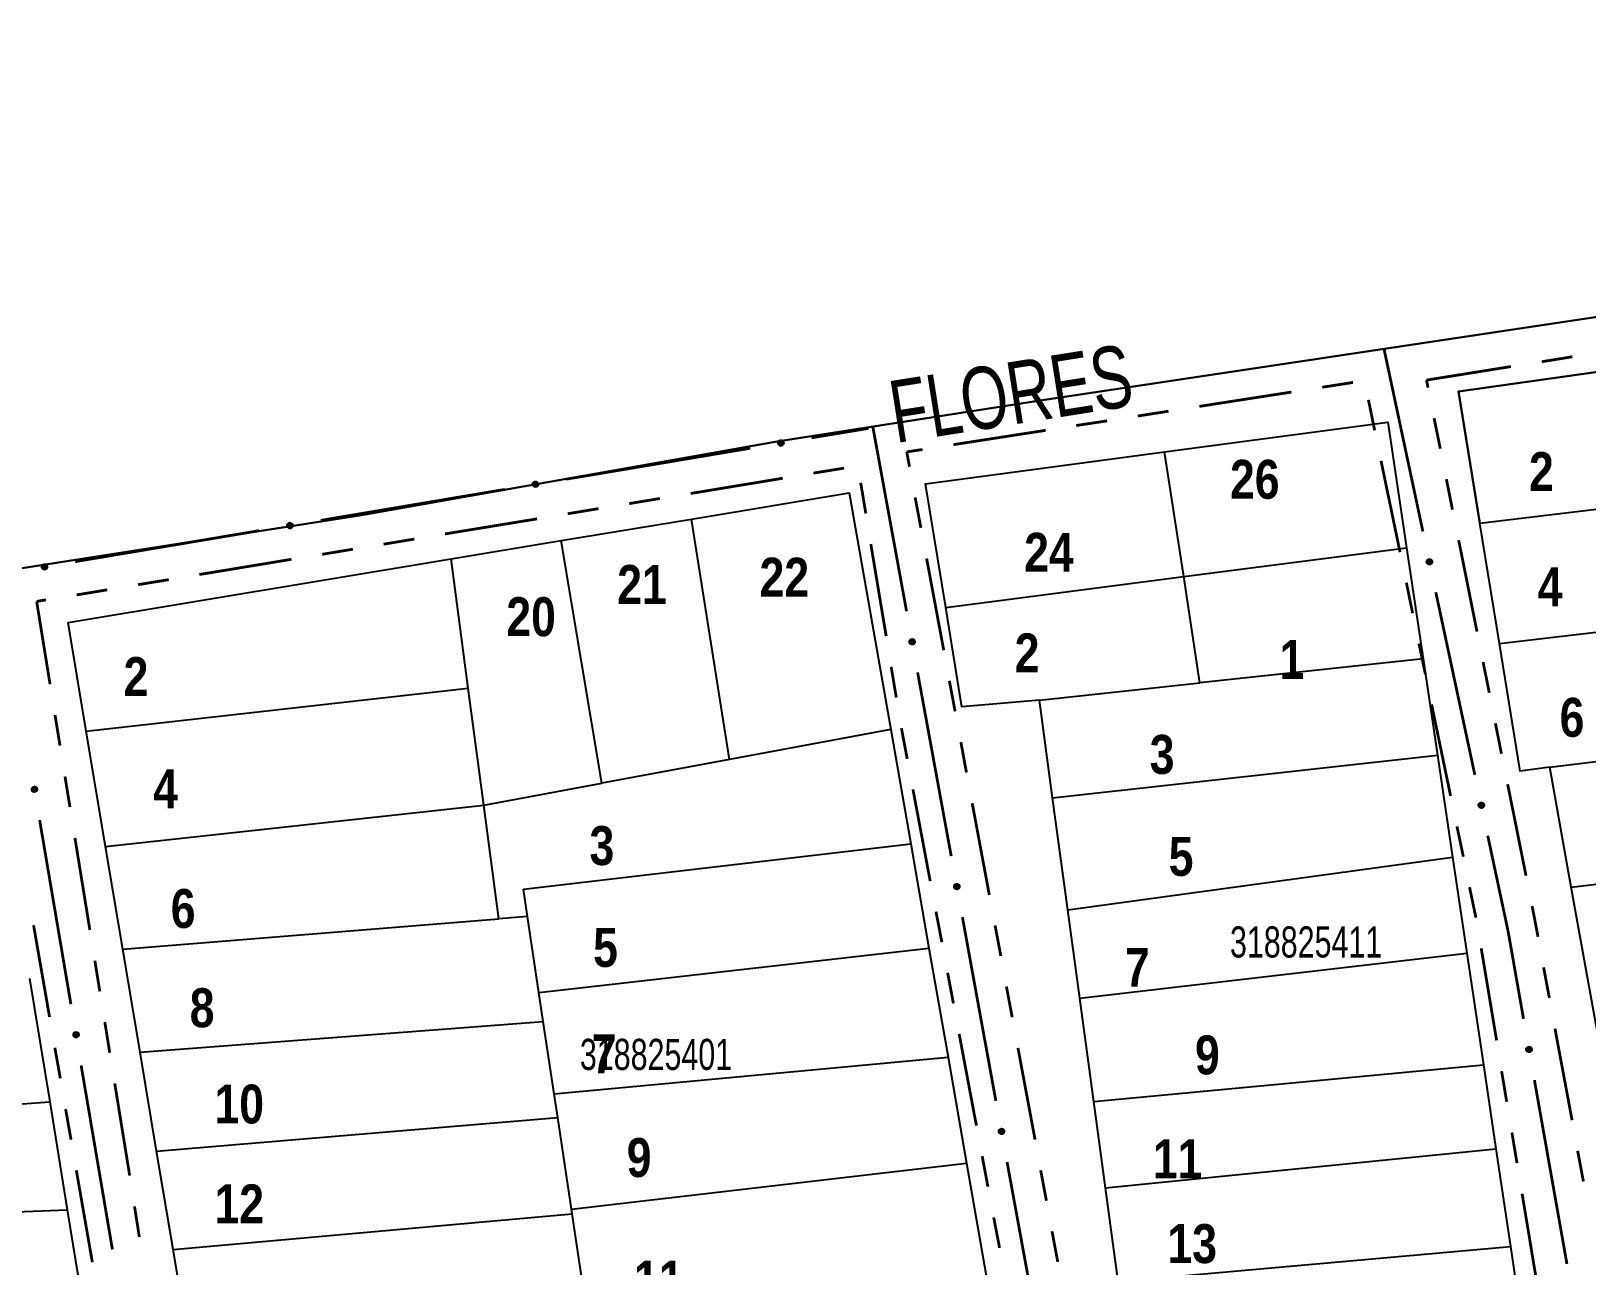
# Model space of a CAD drawing. Extents: x 204834 to 208707, y 4853033 to 4855981.
# Drawn here: x 205224.7 to 205324.8, y 4854972.9 to 4855052.2 of the extents above; entities that cross this region are included whole.
import ezdxf
from ezdxf.enums import TextEntityAlignment as Align

# ---------------------------------------------------------------- set-up
doc = ezdxf.new("R2010")
doc.units = 0
doc.header["$LTSCALE"] = 1.5
doc.header["$MEASUREMENT"] = 0
doc.linetypes.add('PHANTOMX2', pattern=[5, 2.5, -0.5, 0.5, -0.5, 0.5, -0.5])
for name, color, linetype in [('CD-MALHA-LOTES', 40, 'CONTINUOUS'), ('CD_TXT_QUADRA', 7, 'CONTINUOUS'), ('LM-LIM-SETOR-FISCAL', 7, 'CONTINUOUS'), ('RU-QUADRAS', 6, 'CONTINUOUS'), ('SV-EIXO-RUA-N-PAV', 6, 'CONTINUOUS'), ('SV-RUA-NAO-PAV-S-GUIA-C-GUIA', 7, 'PHANTOMX2'), ('SV-TXT-RUA-N-PAV-S-GUIA-C-GUIA', 7, 'CONTINUOUS'), ('Th_NmrPort', 7, 'CONTINUOUS')]:
    doc.layers.add(name, color=color, linetype=linetype)
doc.styles.add('ARIAL', font='ARIAL.TTF')
doc.styles.get("Standard").update_dxf_attribs({"font": 'swisscbo.ttf'})
doc.linetypes.add('Limite', pattern='A,20,-3,[130,ltypeshp.shx,S=6.35,R=0,X=0,Y=0],-3,20', length=46)

msp = doc.modelspace()

# ---------------------------------------------------------------- linework, layer by layer
at = {"layer": 'CD-MALHA-LOTES', "linetype": 'Continuous', "flags": 128}
for points in [[(205340.8, 4855032.49), (205316.5, 4855029.07)], [(205316.5, 4855029.07), (205317.88, 4855020.61)], [(205297.61, 4855025.19), (205311.96, 4855027.09)], [(205311.96, 4855027.09), (205313.16, 4855019.02)], [(205282.24, 4855023.14), (205297.61, 4855025.19)], [(205298.84, 4855017.17), (205297.61, 4855025.19)], [(205283.54, 4855015.18), (205282.24, 4855023.14)], [(205317.88, 4855020.61), (205341.91, 4855023.5)], [(205267.19, 4855020.87), (205277.34, 4855022.56)], [(205277.34, 4855022.56), (205280, 4855007.33)], [(205258.81, 4855019.48), (205267.19, 4855020.87)], [(205269.64, 4855005.41), (205267.19, 4855020.87)], [(205319.14, 4855012.87), (205317.88, 4855020.61)], [(205251.74, 4855018.3), (205258.81, 4855019.48)], [(205261.42, 4855003.88), (205258.81, 4855019.48)], [(205298.84, 4855017.17), (205313.16, 4855019.02)], [(205313.16, 4855019.02), (205314.22, 4855011.88)], [(205227.12, 4855014.21), (205251.74, 4855018.3)], [(205252.84, 4855009.99), (205251.74, 4855018.3)], [(205283.54, 4855015.18), (205298.84, 4855017.17)], [(205299.88, 4855010.34), (205298.84, 4855017.17)], [(205284.58, 4855008.79), (205283.54, 4855015.18)], [(205319.14, 4855012.87), (205342.88, 4855015.66)], [(205228.29, 4855007.22), (205227.12, 4855014.21)], [(205320.46, 4855004.65), (205319.14, 4855012.87)], [(205314.22, 4855011.88), (205299.88, 4855010.34)], [(205314.22, 4855011.88), (205315.14, 4855005.69)], [(205228.29, 4855007.22), (205252.84, 4855009.99)], [(205253.84, 4855002.47), (205252.84, 4855009.99)], [(205289.56, 4855009.23), (205299.88, 4855010.34)], [(205289.56, 4855009.23), (205284.58, 4855008.79)], [(205290.41, 4855002.95), (205289.56, 4855009.23)], [(205229.53, 4854999.82), (205228.29, 4855007.22)], [(205280, 4855007.33), (205269.64, 4855005.41)], [(205280, 4855007.33), (205281.29, 4854999.98)], [(205322.36, 4855004.91), (205343.88, 4855007.55)], [(205269.64, 4855005.41), (205261.42, 4855003.88)], [(205290.41, 4855002.95), (205315.14, 4855005.69)], [(205315.14, 4855005.69), (205316.12, 4854999.12)], [(205322.36, 4855004.91), (205320.46, 4855004.65)], [(205323.75, 4854997.21), (205322.36, 4855004.91)], [(205253.84, 4855002.47), (205261.42, 4855003.88)], [(205291.39, 4854995.75), (205290.41, 4855002.95)], [(205229.53, 4854999.82), (205253.84, 4855002.47)], [(205254.81, 4854995.17), (205253.84, 4855002.47)], [(205256.4, 4854997.08), (205281.29, 4854999.98)], [(205281.29, 4854999.98), (205282.46, 4854993.27)], [(205323.75, 4854997.21), (205349.68, 4855000.29)], [(205230.64, 4854993.22), (205229.53, 4854999.82)], [(205291.39, 4854995.75), (205316.12, 4854999.12)], [(205316.12, 4854999.12), (205317.04, 4854992.95)], [(205256.66, 4854995.32), (205256.4, 4854997.08)], [(205325.93, 4854985.13), (205323.75, 4854997.21)], [(205230.64, 4854993.22), (205254.81, 4854995.17)], [(205256.66, 4854995.32), (205254.81, 4854995.17)], [(205257.39, 4854990.44), (205256.66, 4854995.32)], [(205292.16, 4854990.07), (205291.39, 4854995.75)], [(205231.75, 4854986.6), (205230.64, 4854993.22)], [(205257.39, 4854990.44), (205282.46, 4854993.27)], [(205282.46, 4854993.27), (205283.69, 4854986.28)], [(205292.16, 4854990.07), (205317.04, 4854992.95)], [(205317.04, 4854992.95), (205318.1, 4854985.78)], [(205224.65, 4854991.34), (205225.94, 4854983.41)], [(205257.67, 4854988.56), (205257.39, 4854990.44)], [(205293.06, 4854983.42), (205292.16, 4854990.07)], [(205231.75, 4854986.6), (205257.67, 4854988.56)], [(205258.37, 4854983.91), (205257.67, 4854988.56)], [(205232.81, 4854980.24), (205231.75, 4854986.6)], [(205258.37, 4854983.91), (205283.69, 4854986.28)], [(205283.69, 4854986.28), (205284.88, 4854979.45)], [(205293.06, 4854983.42), (205318.1, 4854985.78)], [(205318.1, 4854985.78), (205318.9, 4854980.38)], [(205258.6, 4854982.39), (205258.37, 4854983.91)], [(205201.89, 4854981.66), (205225.94, 4854983.41)], [(205225.94, 4854983.41), (205227.07, 4854976.46)], [(205293.81, 4854977.88), (205293.06, 4854983.42)], [(205232.81, 4854980.24), (205258.6, 4854982.39)], [(205259.48, 4854976.51), (205258.6, 4854982.39)], [(205233.88, 4854973.9), (205232.81, 4854980.24)], [(205293.81, 4854977.88), (205318.9, 4854980.38)], [(205318.9, 4854980.38), (205319.84, 4854974.11)], [(205259.48, 4854976.51), (205284.88, 4854979.45)], [(205284.88, 4854979.45), (205286.19, 4854971.98)], [(205294.63, 4854971.85), (205293.81, 4854977.88)], [(205202.84, 4854975.52), (205227.07, 4854976.46)], [(205227.07, 4854976.46), (205228.32, 4854968.72)], [(205233.88, 4854973.9), (205259.52, 4854976.2)], [(205259.52, 4854976.2), (205259.48, 4854976.51)], [(205260.59, 4854969.06), (205259.52, 4854976.2)], [(205235.18, 4854966.09), (205233.88, 4854973.9)], [(205294.63, 4854971.85), (205319.84, 4854974.11)], [(205319.84, 4854974.11), (205320.76, 4854967.86)]]:
    msp.add_lwpolyline(points, dxfattribs=at)
at = {"layer": 'LM-LIM-SETOR-FISCAL', "linetype": 'Limite', "ltscale": 0.1, "const_width": 0.13, "flags": 128}
msp.add_lwpolyline([(208132.13, 4853213.19), (208114.89, 4853209.76), (208079.6, 4853197.34), (208051.55, 4853180.72), (208025.58, 4853147.48), (208008.96, 4853121.51), (207990.27, 4853095.54), (207977.18, 4853074.27), (207977.18, 4853074.27), (207977.25, 4853074.22), (207977.18, 4853074.27), (207956.1, 4853085.93), (207945.82, 4853090.68), (207936.07, 4853099.64), (207925.79, 4853113.08), (207912.87, 4853122.04), (207901.27, 4853129.42), (207885.99, 4853134.43), (207866.22, 4853130.48), (207857.06, 4853117.3), (207855.74, 4853109.65), (207854.29, 4853104.12), (207849.81, 4853098.58), (207843.48, 4853094.63), (207832.35, 4853091.47), (207826.81, 4853088.04), (207822.46, 4853090.02), (207820.49, 4853094.5), (207817.85, 4853098.72), (207811.26, 4853102.27), (207805.07, 4853103.59), (207799.14, 4853104.38), (207790.7, 4853104.38), (207787.01, 4853100.03), (207786.62, 4853093.31), (207788.2, 4853087.12), (207790.57, 4853079.61), (207790.97, 4853071.24), (207790.84, 4853064.52), (207788.33, 4853057.66), (207782.8, 4853050.28), (207778.71, 4853047.25), (207773.44, 4853045.67), (207762.04, 4853043.3), (207754.13, 4853041.45), (207747.15, 4853035.92), (207736.87, 4853033.41), (207724.88, 4853033.81), (207719.34, 4853036.97), (207718.29, 4853046.46), (207718.15, 4853057.73), (207718.02, 4853064.06), (207716.7, 4853070.78), (207713.41, 4853075.39), (207708.27, 4853076.71), (207703.66, 4853075.26), (207699.7, 4853071.57), (207695.82, 4853066.3), (207691.07, 4853063.26), (207679.08, 4853063.26), (207668.54, 4853066.43), (207663.92, 4853071.17), (207660.23, 4853076.31), (207656.54, 4853081.71), (207653.12, 4853086.99), (207651.8, 4853094.76), (207650.35, 4853101.35), (207645.47, 4853108.07), (207638.75, 4853112.42), (207633.48, 4853114.13), (207625.51, 4853116.05), (207616.55, 4853118.55), (207607.72, 4853121.45), (207599.15, 4853123.03), (207589.26, 4853124.48), (207579.64, 4853122.9), (207567.98, 4853122.5), (207563.63, 4853123.29), (207559.41, 4853125.53), (207549.66, 4853131.07), (207540.31, 4853134.1), (207534.9, 4853135.16), (207526.34, 4853135.42), (207517.37, 4853134.63), (207509.86, 4853132.26), (207501.03, 4853132.12), (207496.16, 4853134.1), (207489.44, 4853138.19), (207485.09, 4853140.95), (207483.24, 4853145.3), (207433.38, 4853135.75), (207434.67, 4853127.72), (207426.82, 4853124.81), (207415.73, 4853122.98), (207396.77, 4853120.95), (207392.49, 4853119.11), (207387.47, 4853118.39), (207381.3, 4853117.24), (207376.56, 4853116.38), (207369.1, 4853115.23), (207357.97, 4853112.75), (207344.5, 4853111.15), (207333.42, 4853111.36), (207328.77, 4853111.37), (207320.7, 4853109.57), (207319.42, 4853105.86), (207317.92, 4853104.36), (207313.42, 4853103), (207306.84, 4853102), (207303.18, 4853099.75), (207300.74, 4853099.94), (207297.24, 4853101.27), (207294.36, 4853102.41), (207290.13, 4853102.41), (207285.91, 4853101.58), (207283.75, 4853100.66), (207281.89, 4853098.7), (207278.14, 4853097.67), (207267.11, 4853095.09), (207250.59, 4853091.4), (207242.24, 4853089.87), (207232.02, 4853089.01), (207225.74, 4853087.76), (207218.42, 4853086.81), (207208.78, 4853084.88), (207201.06, 4853083.36), (207192.55, 4853081.52), (207188.75, 4853080.47), (207183.81, 4853079.34), (207181.54, 4853078.81), (207178.97, 4853078.21), (207175.42, 4853077.24), (207161.51, 4853073.61), (207134.62, 4853067.5), (207121.18, 4853063.43), (207109.77, 4853060.98), (207083.02, 4853055.24), (207071.92, 4853053.66), (207063.04, 4853052.2), (207057.57, 4853051.22), (207048.59, 4853049.32), (207041.5, 4853047.9), (207028.02, 4853045.07), (207018.95, 4853043.22), (207009.04, 4853041.02), (207007.25, 4853052.87), (207006.42, 4853057.28), (207004.98, 4853065.92), (207003.06, 4853076.97), (207001.71, 4853082.51), (207000.15, 4853089.03), (206998.25, 4853095.75), (206995.98, 4853101.99), (206993.74, 4853107.81), (206987.39, 4853105.57), (206977.81, 4853100.47), (206967.6, 4853097.61), (206962.59, 4853093.58), (206958.92, 4853089.46), (206955.6, 4853082.5), (206950.01, 4853078.17), (206943.28, 4853074.5), (206936.66, 4853071.45), (206932.61, 4853069.6), (206929.01, 4853068.36), (206924.61, 4853067.87), (206920.58, 4853068.19), (206915.12, 4853068.72), (206902.95, 4853070.8), (206891.38, 4853067.85), (206880.4, 4853065.73), (206872.64, 4853064.04), (206858.24, 4853060.22), (206847.8, 4853057.54), (206840.17, 4853055.43), (206828.46, 4853052.32), (206822.53, 4853050.63), (206811.52, 4853047.66), (206803.01, 4853045.24), (206783.97, 4853039.27), (206779.35, 4853035.22), (206768.83, 4853039.64), (206726.11, 4853063.48), (206713.2, 4853068.45), (206676.44, 4853090.31), (206672.42, 4853095.9), (206668.43, 4853097.71), (206665.78, 4853098.35), (206614.27, 4853094.76), (206560.2, 4853092.06), (206527.07, 4853088.1), (206526.63, 4853090.28), (206436.89, 4853085.62), (206403.59, 4853083.9), (206378.69, 4853082.54), (206306.59, 4853077.18), (206281.43, 4853073.09), (206250.76, 4853068.13), (206249.32, 4853067.81), (206241.73, 4853106.06), (206174.74, 4853099.25), (206115.25, 4853096.39), (206097.24, 4853093.29), (206088.22, 4853093.5), (206047.56, 4853092.24), (205987.11, 4853086.63), (205973.22, 4853086.23), (205954.27, 4853084.91), (205875.14, 4853081.42), (205864.61, 4853080.53), (205796.33, 4853076.78), (205791.35, 4853076.88), (205760.46, 4853075.4), (205708.12, 4853073.2), (205697.96, 4853072.98), (205694.02, 4853072.84), (205648.48, 4853073.83), (205657.67, 4853139.89), (205663.09, 4853176.52), (205673.5, 4853240.08), (205679.81, 4853273), (205682.39, 4853291.1), (205686.45, 4853319.25), (205690.23, 4853344.16), (205693.06, 4853366.18), (205695.8, 4853385.06), (205698.77, 4853405.47), (205701.84, 4853427.15), (205703.38, 4853440.04), (205705.6, 4853461.25), (205707.13, 4853485.05), (205708.09, 4853504.93), (205707.25, 4853529.87), (205706.63, 4853547.82), (205704.33, 4853573.07), (205701.82, 4853593.22), (205697.65, 4853618.26), (205692.43, 4853645.81), (205685.96, 4853670.23), (205679.7, 4853691.73), (205670, 4853719.35), (205658.78, 4853745.51), (205610.54, 4853829.65), (205562.78, 4853902.04), (205476.94, 4854024.43), (205418.69, 4854109.18), (205356.81, 4854200.14), (205285.27, 4854304.56), (205232.63, 4854379.82), (205148.32, 4854500.33), (205059.6, 4854625.34), (204995.99, 4854716.47), (204934.98, 4854801.22), (204887.55, 4854871.19), (204871.08, 4854893.76), (204835.64, 4854946.28), (204834.25, 4854948.2), (204845.64, 4854959.83), (204876.75, 4854964.71), (204914.35, 4854970.84), (204996.87, 4854983.31), (205090.66, 4854997.71), (205105.98, 4854999.94), (205187.94, 4855012.05), (205245.94, 4855021.11), (205272.68, 4855025.85), (205289.82, 4855028.52), (205353.63, 4855038.1), (205379.87, 4855044.32), (205380.17, 4855053.59), (205399.55, 4855054.95), (205426.54, 4855056.03), (205437.99, 4855056.62), (205499.63, 4855060.67), (205539.31, 4855063.19), (205567.09, 4855064.98), (205582.41, 4855066.09), (205635.91, 4855070), (205692.95, 4855073.42), (205739.37, 4855076.32), (205755.85, 4855076.88), (205779.09, 4855078.91), (205796.39, 4855080.33), (205832.27, 4855082.2), (205855.36, 4855083.58), (205884.96, 4855084.97), (205904.85, 4855085.43), (205945.85, 4855088.06), (205975.45, 4855089.94), (205990.04, 4855090.61), (206010.45, 4855091.62), (206021.42, 4855091.93), (206022.38, 4855094.63), (206023.19, 4855099.07), (206023.73, 4855105.32), (206023.73, 4855114.57), (206023.61, 4855122.77), (206023.73, 4855128.91), (206023.31, 4855148.74), (206059.09, 4855155.08), (206090.43, 4855139.24), (206138.56, 4855111.07), (206178.75, 4855088.19), (206206.79, 4855072.52), (206222.46, 4855062.86), (206230.38, 4855057.64), (206237.19, 4855052.51), (206245.02, 4855046.96), (206277.61, 4855028.92), (206315.11, 4855009.06), (206322.43, 4855004.94), (206334.61, 4854998.15), (206344.05, 4854991.94), (206370.01, 4854978.16), (206377.13, 4854974.52), (206383.62, 4854970.88), (206391.86, 4854965.97), (206400.96, 4854960.99), (206409.67, 4854956.24), (206418.06, 4854951.81), (206428.03, 4854946.58), (206436.74, 4854941.99), (206446.39, 4854936.45), (206454.94, 4854931.86), (206463.33, 4854927.27), (206473.94, 4854921.41), (206483.44, 4854916.66), (206493.49, 4854911.28), (206502.2, 4854906.53), (206509.16, 4854902.73), (206517.55, 4854899.17), (206528.48, 4854896), (206549.69, 4854889.67), (206564.41, 4854883.97), (206567.2, 4854879.08), (206570.83, 4854883.26), (206576.05, 4854891.17), (206582.86, 4854902.57), (206588.24, 4854910.17), (206594.1, 4854919.67), (206601.38, 4854929.09), (206611.99, 4854937.95), (206625.76, 4854949.98), (206640.32, 4854965.18), (206646.34, 4854973.73), (206650.93, 4854980.7), (206656.31, 4854989.4), (206659.8, 4854993.84), (206666.37, 4855000.56), (206674.91, 4855008.32), (206682.51, 4855016.24), (206687.1, 4855021.3), (206689.8, 4855026.21), (206695.97, 4855035.87), (206702.46, 4855046.95), (206709.74, 4855060.01), (206715.44, 4855068.88), (206721.77, 4855075.21), (206727.79, 4855082.65), (206732.22, 4855088.66), (206736.5, 4855097.05), (206739.58, 4855106.79), (206740.85, 4855116.29), (206741.17, 4855125.63), (206741.64, 4855134.02), (206741.17, 4855142.09), (206742.12, 4855150.72), (206742.75, 4855160.06), (206742.43, 4855173.36), (206743.07, 4855183.81), (206745.76, 4855192.36), (206748.45, 4855197.74), (206758.11, 4855205.5), (206768.24, 4855208.82), (206775.2, 4855210.56), (206778.84, 4855212.3), (206783.44, 4855216.26), (206786.6, 4855221.64), (206789.29, 4855225.29), (206792.14, 4855229.4), (206795.63, 4855232.73), (206801.01, 4855234.47), (206808.45, 4855236.21), (206816.52, 4855237.63), (206822.22, 4855240.17), (206827.6, 4855242.54), (206831.4, 4855244.28), (206836.63, 4855244.44), (206839.95, 4855243.97), (206842.19, 4855243.65), (206845.62, 4855240.46), (206849.62, 4855235.99), (206854.58, 4855232.12), (206859.64, 4855229.78), (206864.76, 4855227.39), (206870.2, 4855225.04), (206874.73, 4855222.3), (206878.92, 4855219.29), (206882.98, 4855215.83), (206887.98, 4855212.7), (206893.95, 4855209.85), (206900.29, 4855207.85), (206907.15, 4855206.19), (206913.73, 4855205.04), (206920.81, 4855203.6), (206927.56, 4855201.94), (206933.6, 4855200.48), (206939.89, 4855199.17), (206945.67, 4855197.5), (206951.88, 4855196.77), (206955.65, 4855197.17), (206957.31, 4855197.34), (206961.86, 4855199.66), (206966.53, 4855198.43), (206972.05, 4855197.76), (206977.41, 4855196.39), (206983.23, 4855195.87), (206988.52, 4855195.58), (206994.38, 4855194.99), (206999.44, 4855194.4), (207005.61, 4855193.62), (207012.36, 4855193.6), (207017.57, 4855195.37), (207023.03, 4855199.41), (207027.73, 4855202.05), (207032.27, 4855204.91), (207036.83, 4855207.98), (207041.71, 4855210.66), (207047.65, 4855212.46), (207053.63, 4855214.05), (207060.03, 4855216.42), (207065.62, 4855219.18), (207071.3, 4855222.28), (207076, 4855226.44), (207079.82, 4855231.03), (207081.1, 4855236.76), (207082.6, 4855241.31), (207088.02, 4855243.94), (207090.58, 4855249.59), (207089.81, 4855256.18), (207088.3, 4855261.39), (207091.68, 4855264.78), (207096.44, 4855266.15), (207101.11, 4855269.63), (207105.02, 4855274.18), (207109.74, 4855275.56), (207115.56, 4855275.11), (207120.83, 4855274.22), (207125.84, 4855273.37), (207131.74, 4855271.63), (207137.13, 4855270.1), (207140.28, 4855270.08), (207149.52, 4855272.92), (207159.75, 4855279.15), (207168.21, 4855287.16), (207178.44, 4855293.84), (207190.46, 4855299.18), (207198.91, 4855306.29), (207210.48, 4855312.52), (207226.05, 4855320.31), (207238.96, 4855331.88), (207248.75, 4855350.57), (207250.97, 4855379.94), (207256.76, 4855404.86), (207263.43, 4855423.99), (207271.89, 4855446.69), (207282.57, 4855472.94), (207294.81, 4855494.97), (207326.84, 4855524.34), (207365.56, 4855558.16), (207387.07, 4855586.87), (207407.16, 4855615.16), (207422.96, 4855638.92), (207434.53, 4855666.07), (207438.09, 4855689.65), (207436.31, 4855734.15), (207437.65, 4855776.65), (207435.87, 4855804.68), (207437.2, 4855838.5), (207442.99, 4855862.09), (207450.11, 4855888.79), (207460.34, 4855908.81), (207484.89, 4855935.84), (207514.89, 4855951.47), (207555.87, 4855955.7), (207618.39, 4855944.29), (207657.68, 4855935.84), (207679.23, 4855930.77), (207701.08, 4855927.5), (207727.34, 4855933.29), (207757.59, 4855943.08), (207797.2, 4855948.42), (207840.36, 4855943.52), (207880.86, 4855931.06), (207908.47, 4855922.08), (207928.08, 4855916.75), (207978.98, 4855907.33), (207988.92, 4855905.77), (208022.36, 4855902.14), (208058.85, 4855901.25), (208090, 4855903.03), (208114.96, 4855908.68), (208130.68, 4855913.81), (208161.85, 4855928.41), (208188.89, 4855948.62), (208218.29, 4855981.06), (208246.45, 4855971.34), (208278.32, 4855947.49), (208315.9, 4855902.87), (208367.57, 4855812.45), (208407.49, 4855740.82), (208443.9, 4855682.11), (208501.44, 4855564.09), (208520.23, 4855513.59), (208554.28, 4855420.83), (208582.46, 4855346.85), (208608.3, 4855254.08), (208634.13, 4855164.83), (208662.31, 4855069.71), (208689.32, 4854981.64), (208696.37, 4854928.8), (208702.51, 4854871.1), (208702.64, 4854844.17), (208698.6, 4854815.34), (208685.17, 4854772.09), (208669.12, 4854736.78), (208666.53, 4854731.08), (208618.81, 4854675.16), (208569.26, 4854639.06), (208558.41, 4854631.16), (208530.44, 4854622.7), (208494.29, 4854611.78), (208442.09, 4854593.13), (208386.91, 4854561.82), (208367.53, 4854543.92), (208320.55, 4854507.76), (208301.91, 4854481.66), (208287, 4854448.85), (208272.08, 4854390.69), (208264.63, 4854342.97), (208264.41, 4854341.07), (208259.41, 4854296.74), (208259.41, 4854241.19), (208259.41, 4854191.98), (208256.43, 4854122.63), (208248.97, 4854065.96), (208232.56, 4854015.63), (208216.16, 4853966.42), (208198.26, 4853911.24), (208184.84, 4853872.46), (208177.39, 4853828.47), (208173.66, 4853792.31), (208166.95, 4853749.8), (208162.4, 4853719.3), (208164.42, 4853685.56), (208172.06, 4853630.34), (208197.55, 4853545.38), (208223.89, 4853510.55), (208245.13, 4853460.42), (208259.57, 4853406.68), (208260.42, 4853403.5), (208260.52, 4853398.64), (208261.27, 4853362.72), (208252.77, 4853293.05), (208222.19, 4853252.27), (208166.97, 4853226.79)], close=True, dxfattribs=at)
at = {"layer": 'RU-QUADRAS', "linetype": 'Continuous'}
for points in [[(205325.93, 4854985.13), (205323.75, 4854997.21), (205322.36, 4855004.91), (205320.46, 4855004.65), (205319.14, 4855012.87), (205317.88, 4855020.61), (205316.5, 4855029.07), (205316.5, 4855029.07), (205340.8, 4855032.49)], [(205294.63, 4854971.85), (205293.81, 4854977.88), (205293.06, 4854983.42), (205292.16, 4854990.07), (205291.39, 4854995.75), (205290.41, 4855002.95), (205289.56, 4855009.23), (205284.58, 4855008.79), (205283.54, 4855015.18), (205282.24, 4855023.14), (205282.24, 4855023.14), (205297.61, 4855025.19), (205311.96, 4855027.09), (205313.16, 4855019.02), (205314.22, 4855011.88), (205315.14, 4855005.69), (205316.12, 4854999.12), (205317.04, 4854992.95), (205318.1, 4854985.78), (205318.9, 4854980.38), (205319.84, 4854974.11), (205320.76, 4854967.86)], [(205235.18, 4854966.09), (205233.88, 4854973.9), (205232.81, 4854980.24), (205231.75, 4854986.6), (205230.64, 4854993.22), (205229.53, 4854999.82), (205228.29, 4855007.22), (205227.12, 4855014.21), (205227.12, 4855014.21), (205251.74, 4855018.3), (205258.81, 4855019.48), (205267.19, 4855020.87), (205277.34, 4855022.56), (205280, 4855007.33), (205281.29, 4854999.98), (205282.46, 4854993.27), (205283.69, 4854986.28), (205284.88, 4854979.45), (205286.19, 4854971.98)], [(205224.65, 4854991.34), (205225.94, 4854983.41), (205227.07, 4854976.46), (205228.32, 4854968.72), (205229.19, 4854963.35), (205230.04, 4854958.12), (205231.12, 4854951.47), (205232.26, 4854944.46), (205233.28, 4854938.12), (205234.66, 4854929.66), (205210.38, 4854926.77)]]:
    msp.add_lwpolyline(points, dxfattribs=at)
at = {"layer": 'SV-EIXO-RUA-N-PAV', "const_width": 0.18}
for points in [[(205311.71, 4855031.81), (205314.21, 4855020.07)], [(205274.91, 4855026.09), (205277.87, 4855026.58)], [(205277.87, 4855026.58), (205278.58, 4855026.7)], [(205278.86, 4855026.75), (205281.02, 4855014.94)], [(205259.14, 4855023.43), (205270.97, 4855025.42)], [(205243.36, 4855020.78), (205255.19, 4855022.77)], [(205227.58, 4855018.13), (205239.41, 4855020.12)], [(205315.04, 4855016.16), (205317.55, 4855004.42)], [(205281.73, 4855011.01), (205283.89, 4854999.2)], [(205225.29, 4855001.52), (205227.3, 4854989.68)], [(205318.38, 4855000.51), (205319.63, 4854994.64)], [(205284.61, 4854995.27), (205286.76, 4854983.46)], [(205319.63, 4854994.64), (205319.69, 4854994.36)], [(205319.69, 4854994.36), (205320.68, 4854988.73)], [(205227.96, 4854985.74), (205229.97, 4854973.91)], [(205321.38, 4854984.8), (205323.47, 4854972.98)], [(205287.48, 4854979.53), (205289.1, 4854970.68)]]:
    msp.add_lwpolyline(points, dxfattribs=at)
at = {"layer": 'SV-EIXO-RUA-N-PAV'}
for points in [[(205272.78, 4855025.84), (205272.81, 4855025.88), (205272.84, 4855025.91), (205272.88, 4855025.92), (205272.91, 4855025.93), (205272.94, 4855025.93), (205272.98, 4855025.93), (205273.02, 4855025.92), (205273.06, 4855025.89), (205273.09, 4855025.85), (205273.11, 4855025.82), (205273.11, 4855025.79), (205273.12, 4855025.75), (205273.11, 4855025.71), (205273.1, 4855025.68), (205273.07, 4855025.64), (205273.03, 4855025.61), (205273, 4855025.59), (205272.97, 4855025.58), (205272.93, 4855025.58), (205272.9, 4855025.59), (205272.86, 4855025.6), (205272.82, 4855025.63), (205272.79, 4855025.66), (205272.77, 4855025.69), (205272.77, 4855025.73), (205272.76, 4855025.76), (205272.77, 4855025.8), (205272.78, 4855025.84)], [(205257, 4855023.19), (205257.03, 4855023.23), (205257.06, 4855023.25), (205257.1, 4855023.27), (205257.13, 4855023.28), (205257.17, 4855023.28), (205257.2, 4855023.28), (205257.24, 4855023.26), (205257.28, 4855023.23), (205257.31, 4855023.2), (205257.33, 4855023.17), (205257.34, 4855023.13), (205257.34, 4855023.1), (205257.33, 4855023.06), (205257.32, 4855023.02), (205257.29, 4855022.98), (205257.26, 4855022.95), (205257.22, 4855022.94), (205257.19, 4855022.93), (205257.15, 4855022.93), (205257.12, 4855022.93), (205257.08, 4855022.95), (205257.04, 4855022.98), (205257.01, 4855023.01), (205256.99, 4855023.04), (205256.99, 4855023.07), (205256.98, 4855023.11), (205256.99, 4855023.15), (205257, 4855023.19)], [(205241.23, 4855020.53), (205241.25, 4855020.57), (205241.28, 4855020.6), (205241.32, 4855020.62), (205241.35, 4855020.62), (205241.39, 4855020.63), (205241.42, 4855020.62), (205241.46, 4855020.61), (205241.5, 4855020.58), (205241.53, 4855020.55), (205241.55, 4855020.51), (205241.56, 4855020.48), (205241.56, 4855020.45), (205241.55, 4855020.41), (205241.54, 4855020.37), (205241.51, 4855020.33), (205241.48, 4855020.3), (205241.45, 4855020.29), (205241.41, 4855020.28), (205241.37, 4855020.27), (205241.34, 4855020.28), (205241.3, 4855020.29), (205241.26, 4855020.32), (205241.23, 4855020.35), (205241.22, 4855020.39), (205241.21, 4855020.42), (205241.21, 4855020.46), (205241.21, 4855020.49), (205241.23, 4855020.53)], [(205225.45, 4855017.88), (205225.47, 4855017.92), (205225.51, 4855017.95), (205225.54, 4855017.96), (205225.57, 4855017.97), (205225.61, 4855017.97), (205225.65, 4855017.97), (205225.68, 4855017.95), (205225.72, 4855017.93), (205225.75, 4855017.89), (205225.77, 4855017.86), (205225.78, 4855017.83), (205225.78, 4855017.79), (205225.77, 4855017.75), (205225.76, 4855017.71), (205225.73, 4855017.67), (205225.7, 4855017.65), (205225.67, 4855017.63), (205225.63, 4855017.62), (205225.6, 4855017.62), (205225.56, 4855017.63), (205225.52, 4855017.64), (205225.48, 4855017.67), (205225.45, 4855017.7), (205225.44, 4855017.73), (205225.43, 4855017.77), (205225.43, 4855017.8), (205225.43, 4855017.84), (205225.45, 4855017.88)], [(205314.71, 4855018.28), (205314.75, 4855018.25), (205314.78, 4855018.22), (205314.79, 4855018.19), (205314.8, 4855018.15), (205314.81, 4855018.12), (205314.8, 4855018.08), (205314.79, 4855018.04), (205314.77, 4855018), (205314.73, 4855017.97), (205314.7, 4855017.95), (205314.67, 4855017.94), (205314.63, 4855017.94), (205314.59, 4855017.94), (205314.55, 4855017.96), (205314.51, 4855017.98), (205314.48, 4855018.01), (205314.47, 4855018.05), (205314.46, 4855018.08), (205314.45, 4855018.12), (205314.46, 4855018.15), (205314.47, 4855018.19), (205314.5, 4855018.23), (205314.53, 4855018.26), (205314.56, 4855018.28), (205314.59, 4855018.29), (205314.63, 4855018.29), (205314.66, 4855018.29), (205314.71, 4855018.28)], [(205281.46, 4855013.14), (205281.5, 4855013.11), (205281.53, 4855013.08), (205281.54, 4855013.04), (205281.55, 4855013.01), (205281.55, 4855012.98), (205281.55, 4855012.94), (205281.54, 4855012.9), (205281.51, 4855012.86), (205281.48, 4855012.83), (205281.44, 4855012.81), (205281.41, 4855012.8), (205281.37, 4855012.8), (205281.34, 4855012.81), (205281.3, 4855012.82), (205281.26, 4855012.85), (205281.23, 4855012.88), (205281.21, 4855012.91), (205281.2, 4855012.95), (205281.2, 4855012.98), (205281.21, 4855013.02), (205281.22, 4855013.06), (205281.25, 4855013.1), (205281.28, 4855013.13), (205281.31, 4855013.14), (205281.35, 4855013.15), (205281.38, 4855013.16), (205281.42, 4855013.15), (205281.46, 4855013.14)], [(205225.04, 4855003.65), (205225.08, 4855003.62), (205225.11, 4855003.59), (205225.12, 4855003.55), (205225.13, 4855003.52), (205225.13, 4855003.49), (205225.13, 4855003.45), (205225.11, 4855003.41), (205225.09, 4855003.37), (205225.05, 4855003.34), (205225.02, 4855003.32), (205224.98, 4855003.32), (205224.95, 4855003.31), (205224.91, 4855003.32), (205224.87, 4855003.33), (205224.83, 4855003.36), (205224.81, 4855003.39), (205224.79, 4855003.43), (205224.78, 4855003.46), (205224.78, 4855003.5), (205224.78, 4855003.53), (205224.8, 4855003.57), (205224.83, 4855003.61), (205224.86, 4855003.64), (205224.89, 4855003.66), (205224.93, 4855003.66), (205224.96, 4855003.67), (205225, 4855003.66), (205225.04, 4855003.65)], [(205318.04, 4855002.63), (205318.08, 4855002.6), (205318.11, 4855002.57), (205318.13, 4855002.54), (205318.14, 4855002.51), (205318.14, 4855002.47), (205318.14, 4855002.43), (205318.13, 4855002.39), (205318.1, 4855002.35), (205318.07, 4855002.32), (205318.04, 4855002.31), (205318, 4855002.29), (205317.97, 4855002.29), (205317.93, 4855002.3), (205317.89, 4855002.31), (205317.85, 4855002.34), (205317.82, 4855002.37), (205317.8, 4855002.4), (205317.79, 4855002.43), (205317.79, 4855002.47), (205317.79, 4855002.5), (205317.81, 4855002.54), (205317.83, 4855002.58), (205317.86, 4855002.61), (205317.89, 4855002.63), (205317.93, 4855002.64), (205317.96, 4855002.65), (205318, 4855002.64), (205318.04, 4855002.63)], [(205284.33, 4854997.4), (205284.37, 4854997.37), (205284.4, 4854997.34), (205284.42, 4854997.3), (205284.43, 4854997.27), (205284.43, 4854997.24), (205284.42, 4854997.2), (205284.41, 4854997.16), (205284.38, 4854997.12), (205284.35, 4854997.09), (205284.32, 4854997.07), (205284.28, 4854997.06), (205284.25, 4854997.06), (205284.21, 4854997.07), (205284.17, 4854997.08), (205284.13, 4854997.11), (205284.1, 4854997.14), (205284.09, 4854997.17), (205284.08, 4854997.21), (205284.08, 4854997.24), (205284.08, 4854997.28), (205284.09, 4854997.32), (205284.12, 4854997.36), (205284.15, 4854997.39), (205284.19, 4854997.4), (205284.22, 4854997.41), (205284.26, 4854997.42), (205284.29, 4854997.41), (205284.33, 4854997.4)], [(205227.71, 4854987.87), (205227.75, 4854987.85), (205227.78, 4854987.81), (205227.8, 4854987.78), (205227.81, 4854987.75), (205227.81, 4854987.71), (205227.81, 4854987.67), (205227.79, 4854987.64), (205227.76, 4854987.6), (205227.73, 4854987.57), (205227.7, 4854987.55), (205227.66, 4854987.54), (205227.63, 4854987.54), (205227.59, 4854987.54), (205227.55, 4854987.56), (205227.51, 4854987.59), (205227.48, 4854987.62), (205227.47, 4854987.65), (205227.46, 4854987.69), (205227.46, 4854987.72), (205227.46, 4854987.76), (205227.48, 4854987.8), (205227.5, 4854987.84), (205227.54, 4854987.87), (205227.57, 4854987.88), (205227.6, 4854987.89), (205227.64, 4854987.89), (205227.68, 4854987.89), (205227.71, 4854987.87)], [(205321.12, 4854986.93), (205321.16, 4854986.9), (205321.18, 4854986.87), (205321.2, 4854986.83), (205321.21, 4854986.8), (205321.21, 4854986.76), (205321.21, 4854986.73), (205321.19, 4854986.69), (205321.17, 4854986.65), (205321.13, 4854986.62), (205321.1, 4854986.6), (205321.06, 4854986.59), (205321.03, 4854986.59), (205320.99, 4854986.6), (205320.95, 4854986.61), (205320.91, 4854986.64), (205320.89, 4854986.67), (205320.87, 4854986.7), (205320.86, 4854986.74), (205320.86, 4854986.77), (205320.86, 4854986.81), (205320.88, 4854986.85), (205320.91, 4854986.89), (205320.94, 4854986.92), (205320.97, 4854986.93), (205321, 4854986.94), (205321.04, 4854986.94), (205321.08, 4854986.94), (205321.12, 4854986.93)], [(205287.21, 4854981.66), (205287.25, 4854981.63), (205287.28, 4854981.6), (205287.29, 4854981.57), (205287.3, 4854981.53), (205287.3, 4854981.5), (205287.3, 4854981.46), (205287.29, 4854981.42), (205287.26, 4854981.38), (205287.22, 4854981.35), (205287.19, 4854981.33), (205287.16, 4854981.32), (205287.12, 4854981.32), (205287.09, 4854981.33), (205287.05, 4854981.34), (205287.01, 4854981.37), (205286.98, 4854981.4), (205286.96, 4854981.43), (205286.95, 4854981.47), (205286.95, 4854981.5), (205286.95, 4854981.54), (205286.97, 4854981.58), (205287, 4854981.62), (205287.03, 4854981.65), (205287.06, 4854981.66), (205287.09, 4854981.67), (205287.13, 4854981.68), (205287.17, 4854981.67), (205287.21, 4854981.66)]]:
    msp.add_lwpolyline(points, close=True, dxfattribs=at)
for points in [[(205272.78, 4855025.84), (205273.02, 4855025.92)], [(205272.8, 4855025.86), (205272.99, 4855025.92)], [(205272.81, 4855025.88), (205272.98, 4855025.93)], [(205272.83, 4855025.9), (205272.95, 4855025.93)], [(205272.84, 4855025.91), (205272.94, 4855025.93)], [(205272.76, 4855025.76), (205273.09, 4855025.85)], [(205272.77, 4855025.82), (205273.04, 4855025.9)], [(205272.77, 4855025.8), (205273.06, 4855025.89)], [(205272.77, 4855025.78), (205273.07, 4855025.87)], [(205272.77, 4855025.75), (205273.09, 4855025.84)], [(205272.77, 4855025.73), (205273.11, 4855025.82)], [(205272.77, 4855025.71), (205273.11, 4855025.8)], [(205272.77, 4855025.69), (205273.11, 4855025.79)], [(205272.78, 4855025.68), (205273.11, 4855025.77)], [(205272.79, 4855025.66), (205273.12, 4855025.75)], [(205272.81, 4855025.64), (205273.11, 4855025.73)], [(205272.82, 4855025.63), (205273.11, 4855025.71)], [(205272.84, 4855025.62), (205273.1, 4855025.69)], [(205272.86, 4855025.6), (205273.1, 4855025.68)], [(205272.88, 4855025.6), (205273.07, 4855025.65)], [(205272.9, 4855025.59), (205273.07, 4855025.64)], [(205272.92, 4855025.58), (205273.04, 4855025.62)], [(205272.93, 4855025.58), (205273.03, 4855025.61)], [(205256.98, 4855023.11), (205257.31, 4855023.2)], [(205256.99, 4855023.15), (205257.28, 4855023.23)], [(205256.99, 4855023.13), (205257.29, 4855023.22)], [(205256.99, 4855023.09), (205257.31, 4855023.18)], [(205256.99, 4855023.07), (205257.33, 4855023.17)], [(205256.99, 4855023.06), (205257.33, 4855023.15)], [(205256.99, 4855023.04), (205257.34, 4855023.13)], [(205257, 4855023.19), (205257.24, 4855023.26)], [(205257, 4855023.16), (205257.26, 4855023.25)], [(205257.01, 4855023.02), (205257.33, 4855023.11)], [(205257.01, 4855023.01), (205257.34, 4855023.1)], [(205257.02, 4855023.21), (205257.21, 4855023.27)], [(205257.03, 4855023.23), (205257.2, 4855023.28)], [(205257.03, 4855022.99), (205257.33, 4855023.08)], [(205257.04, 4855022.98), (205257.33, 4855023.06)], [(205257.05, 4855023.24), (205257.18, 4855023.28)], [(205257.06, 4855023.25), (205257.17, 4855023.28)], [(205257.06, 4855022.96), (205257.32, 4855023.04)], [(205257.08, 4855022.95), (205257.32, 4855023.02)], [(205257.1, 4855022.94), (205257.3, 4855023)], [(205257.12, 4855022.93), (205257.29, 4855022.98)], [(205257.14, 4855022.93), (205257.27, 4855022.97)], [(205257.15, 4855022.93), (205257.26, 4855022.95)], [(205241.21, 4855020.49), (205241.5, 4855020.58)], [(205241.21, 4855020.48), (205241.51, 4855020.56)], [(205241.21, 4855020.46), (205241.53, 4855020.55)], [(205241.21, 4855020.44), (205241.53, 4855020.53)], [(205241.21, 4855020.42), (205241.55, 4855020.51)], [(205241.22, 4855020.51), (205241.48, 4855020.59)], [(205241.22, 4855020.4), (205241.55, 4855020.49)], [(205241.22, 4855020.39), (205241.56, 4855020.48)], [(205241.23, 4855020.53), (205241.46, 4855020.61)], [(205241.23, 4855020.37), (205241.56, 4855020.46)], [(205241.23, 4855020.35), (205241.56, 4855020.45)], [(205241.24, 4855020.55), (205241.44, 4855020.61)], [(205241.25, 4855020.57), (205241.42, 4855020.62)], [(205241.25, 4855020.34), (205241.55, 4855020.42)], [(205241.26, 4855020.32), (205241.55, 4855020.41)], [(205241.27, 4855020.59), (205241.4, 4855020.62)], [(205241.28, 4855020.6), (205241.39, 4855020.63)], [(205241.28, 4855020.31), (205241.54, 4855020.39)], [(205241.3, 4855020.29), (205241.54, 4855020.37)], [(205241.32, 4855020.29), (205241.52, 4855020.35)], [(205241.34, 4855020.28), (205241.51, 4855020.33)], [(205241.36, 4855020.28), (205241.49, 4855020.31)], [(205241.37, 4855020.27), (205241.48, 4855020.3)], [(205225.43, 4855017.84), (205225.72, 4855017.93)], [(205225.43, 4855017.82), (205225.73, 4855017.91)], [(205225.44, 4855017.86), (205225.7, 4855017.94)], [(205225.45, 4855017.88), (205225.68, 4855017.95)], [(205225.46, 4855017.9), (205225.66, 4855017.96)], [(205225.47, 4855017.92), (205225.65, 4855017.97)], [(205225.49, 4855017.94), (205225.62, 4855017.97)], [(205225.51, 4855017.95), (205225.61, 4855017.97)], [(205314.45, 4855018.12), (205314.48, 4855018.01)], [(205314.46, 4855018.15), (205314.51, 4855017.98)], [(205314.46, 4855018.13), (205314.5, 4855018.01)], [(205314.47, 4855018.19), (205314.55, 4855017.96)], [(205314.47, 4855018.17), (205314.53, 4855017.98)], [(205314.49, 4855018.21), (205314.57, 4855017.95)], [(205314.5, 4855018.23), (205314.59, 4855017.94)], [(205314.51, 4855018.25), (205314.61, 4855017.95)], [(205314.53, 4855018.26), (205314.63, 4855017.94)], [(205314.54, 4855018.27), (205314.65, 4855017.94)], [(205314.56, 4855018.28), (205314.67, 4855017.94)], [(205314.58, 4855018.28), (205314.68, 4855017.95)], [(205314.59, 4855018.29), (205314.7, 4855017.95)], [(205314.61, 4855018.29), (205314.72, 4855017.97)], [(205314.63, 4855018.29), (205314.73, 4855017.97)], [(205314.65, 4855018.29), (205314.75, 4855017.99)], [(205314.66, 4855018.29), (205314.77, 4855018)], [(205314.68, 4855018.28), (205314.78, 4855018.03)], [(205314.71, 4855018.28), (205314.79, 4855018.04)], [(205314.73, 4855018.26), (205314.8, 4855018.07)], [(205314.75, 4855018.25), (205314.8, 4855018.08)], [(205314.76, 4855018.23), (205314.8, 4855018.11)], [(205314.78, 4855018.22), (205314.81, 4855018.12)], [(205225.43, 4855017.8), (205225.75, 4855017.89)], [(205225.43, 4855017.79), (205225.76, 4855017.88)], [(205225.43, 4855017.77), (205225.77, 4855017.86)], [(205225.44, 4855017.75), (205225.77, 4855017.84)], [(205225.44, 4855017.73), (205225.78, 4855017.83)], [(205225.45, 4855017.72), (205225.78, 4855017.81)], [(205225.45, 4855017.7), (205225.78, 4855017.79)], [(205225.47, 4855017.68), (205225.77, 4855017.77)], [(205225.48, 4855017.67), (205225.77, 4855017.75)], [(205225.5, 4855017.66), (205225.76, 4855017.73)], [(205225.52, 4855017.64), (205225.76, 4855017.71)], [(205225.55, 4855017.64), (205225.74, 4855017.69)], [(205225.56, 4855017.63), (205225.73, 4855017.67)], [(205225.58, 4855017.62), (205225.71, 4855017.66)], [(205225.6, 4855017.62), (205225.7, 4855017.65)], [(205281.2, 4855013), (205281.24, 4855012.87)], [(205281.2, 4855012.98), (205281.23, 4855012.88)], [(205281.21, 4855013.02), (205281.26, 4855012.85)], [(205281.22, 4855013.06), (205281.3, 4855012.82)], [(205281.22, 4855013.03), (205281.28, 4855012.84)], [(205281.24, 4855013.08), (205281.32, 4855012.82)], [(205281.25, 4855013.1), (205281.34, 4855012.81)], [(205281.26, 4855013.11), (205281.35, 4855012.81)], [(205281.28, 4855013.13), (205281.37, 4855012.8)], [(205281.3, 4855013.13), (205281.39, 4855012.81)], [(205281.31, 4855013.14), (205281.41, 4855012.8)], [(205281.33, 4855013.15), (205281.42, 4855012.81)], [(205281.35, 4855013.15), (205281.44, 4855012.81)], [(205281.37, 4855013.15), (205281.46, 4855012.83)], [(205281.38, 4855013.16), (205281.48, 4855012.83)], [(205281.4, 4855013.15), (205281.49, 4855012.85)], [(205281.42, 4855013.15), (205281.51, 4855012.86)], [(205281.44, 4855013.14), (205281.52, 4855012.88)], [(205281.46, 4855013.14), (205281.54, 4855012.9)], [(205281.48, 4855013.12), (205281.54, 4855012.93)], [(205281.5, 4855013.11), (205281.55, 4855012.94)], [(205281.51, 4855013.09), (205281.55, 4855012.97)], [(205281.53, 4855013.08), (205281.55, 4855012.98)], [(205224.78, 4855003.53), (205224.83, 4855003.36)], [(205224.78, 4855003.51), (205224.82, 4855003.38)], [(205224.78, 4855003.5), (205224.81, 4855003.39)], [(205224.79, 4855003.55), (205224.85, 4855003.36)], [(205224.8, 4855003.57), (205224.87, 4855003.33)], [(205224.82, 4855003.59), (205224.89, 4855003.33)], [(205224.83, 4855003.61), (205224.91, 4855003.32)], [(205224.84, 4855003.62), (205224.93, 4855003.32)], [(205224.86, 4855003.64), (205224.95, 4855003.31)], [(205224.87, 4855003.64), (205224.97, 4855003.32)], [(205224.89, 4855003.66), (205224.98, 4855003.32)], [(205224.91, 4855003.66), (205225, 4855003.32)], [(205224.93, 4855003.66), (205225.02, 4855003.32)], [(205224.95, 4855003.66), (205225.04, 4855003.34)], [(205224.96, 4855003.67), (205225.05, 4855003.34)], [(205224.98, 4855003.66), (205225.07, 4855003.36)], [(205225, 4855003.66), (205225.09, 4855003.37)], [(205225.02, 4855003.65), (205225.1, 4855003.39)], [(205225.04, 4855003.65), (205225.11, 4855003.41)], [(205225.06, 4855003.63), (205225.12, 4855003.44)], [(205225.08, 4855003.62), (205225.13, 4855003.45)], [(205225.09, 4855003.6), (205225.13, 4855003.48)], [(205225.11, 4855003.59), (205225.13, 4855003.49)], [(205317.79, 4855002.5), (205317.85, 4855002.34)], [(205317.79, 4855002.48), (205317.83, 4855002.36)], [(205317.79, 4855002.47), (205317.82, 4855002.37)], [(205317.8, 4855002.52), (205317.87, 4855002.33)], [(205317.81, 4855002.54), (205317.89, 4855002.31)], [(205317.82, 4855002.56), (205317.91, 4855002.3)], [(205317.83, 4855002.58), (205317.93, 4855002.3)], [(205317.85, 4855002.6), (205317.95, 4855002.3)], [(205317.86, 4855002.61), (205317.97, 4855002.29)], [(205317.88, 4855002.62), (205317.98, 4855002.3)], [(205317.89, 4855002.63), (205318, 4855002.29)], [(205317.91, 4855002.63), (205318.02, 4855002.3)], [(205317.93, 4855002.64), (205318.04, 4855002.31)], [(205317.95, 4855002.64), (205318.05, 4855002.32)], [(205317.96, 4855002.65), (205318.07, 4855002.32)], [(205317.98, 4855002.64), (205318.08, 4855002.34)], [(205318, 4855002.64), (205318.1, 4855002.35)], [(205318.02, 4855002.64), (205318.11, 4855002.38)], [(205318.04, 4855002.63), (205318.13, 4855002.39)], [(205318.06, 4855002.61), (205318.13, 4855002.42)], [(205318.08, 4855002.6), (205318.14, 4855002.43)], [(205318.1, 4855002.59), (205318.14, 4855002.46)], [(205318.11, 4855002.57), (205318.14, 4855002.47)], [(205284.08, 4854997.28), (205284.13, 4854997.11)], [(205284.08, 4854997.26), (205284.12, 4854997.13)], [(205284.08, 4854997.24), (205284.1, 4854997.14)], [(205284.09, 4854997.32), (205284.17, 4854997.08)], [(205284.09, 4854997.29), (205284.15, 4854997.1)], [(205284.11, 4854997.34), (205284.19, 4854997.08)], [(205284.12, 4854997.36), (205284.21, 4854997.07)], [(205284.14, 4854997.37), (205284.23, 4854997.07)], [(205284.15, 4854997.39), (205284.25, 4854997.06)], [(205284.17, 4854997.39), (205284.27, 4854997.07)], [(205284.19, 4854997.4), (205284.28, 4854997.06)], [(205284.2, 4854997.41), (205284.3, 4854997.07)], [(205284.22, 4854997.41), (205284.32, 4854997.07)], [(205284.24, 4854997.41), (205284.33, 4854997.09)], [(205284.26, 4854997.42), (205284.35, 4854997.09)], [(205284.27, 4854997.41), (205284.37, 4854997.11)], [(205284.29, 4854997.41), (205284.38, 4854997.12)], [(205284.31, 4854997.4), (205284.4, 4854997.14)], [(205284.33, 4854997.4), (205284.41, 4854997.16)], [(205284.35, 4854997.38), (205284.42, 4854997.19)], [(205284.37, 4854997.37), (205284.42, 4854997.2)], [(205284.39, 4854997.35), (205284.42, 4854997.23)], [(205284.4, 4854997.34), (205284.43, 4854997.24)], [(205227.46, 4854987.76), (205227.51, 4854987.59)], [(205227.46, 4854987.74), (205227.5, 4854987.61)], [(205227.46, 4854987.72), (205227.48, 4854987.62)], [(205227.47, 4854987.77), (205227.53, 4854987.58)], [(205227.48, 4854987.8), (205227.55, 4854987.56)], [(205227.49, 4854987.81), (205227.57, 4854987.55)], [(205227.5, 4854987.84), (205227.59, 4854987.54)], [(205227.52, 4854987.85), (205227.61, 4854987.55)], [(205227.54, 4854987.87), (205227.63, 4854987.54)], [(205227.55, 4854987.87), (205227.64, 4854987.54)], [(205227.57, 4854987.88), (205227.66, 4854987.54)], [(205227.59, 4854987.88), (205227.68, 4854987.55)], [(205227.6, 4854987.89), (205227.7, 4854987.55)], [(205227.62, 4854987.89), (205227.71, 4854987.56)], [(205227.64, 4854987.89), (205227.73, 4854987.57)], [(205227.66, 4854987.89), (205227.75, 4854987.59)], [(205227.68, 4854987.89), (205227.76, 4854987.6)], [(205227.69, 4854987.88), (205227.77, 4854987.62)], [(205227.71, 4854987.87), (205227.79, 4854987.64)], [(205227.74, 4854987.86), (205227.8, 4854987.66)], [(205227.75, 4854987.85), (205227.81, 4854987.67)], [(205227.77, 4854987.83), (205227.81, 4854987.7)], [(205227.78, 4854987.81), (205227.81, 4854987.71)], [(205320.92, 4854986.9), (205321.01, 4854986.6)], [(205320.94, 4854986.92), (205321.03, 4854986.59)], [(205320.95, 4854986.92), (205321.05, 4854986.59)], [(205320.97, 4854986.93), (205321.06, 4854986.59)], [(205320.99, 4854986.93), (205321.08, 4854986.6)], [(205321, 4854986.94), (205321.1, 4854986.6)], [(205321.02, 4854986.94), (205321.12, 4854986.62)], [(205321.04, 4854986.94), (205321.13, 4854986.62)], [(205321.06, 4854986.94), (205321.15, 4854986.64)], [(205321.08, 4854986.94), (205321.17, 4854986.65)], [(205321.09, 4854986.93), (205321.18, 4854986.67)], [(205321.12, 4854986.93), (205321.19, 4854986.69)], [(205321.14, 4854986.91), (205321.2, 4854986.72)], [(205320.86, 4854986.81), (205320.91, 4854986.64)], [(205320.86, 4854986.79), (205320.9, 4854986.66)], [(205320.86, 4854986.77), (205320.89, 4854986.67)], [(205320.87, 4854986.82), (205320.93, 4854986.63)], [(205320.88, 4854986.85), (205320.95, 4854986.61)], [(205320.89, 4854986.87), (205320.97, 4854986.61)], [(205320.91, 4854986.89), (205320.99, 4854986.6)], [(205321.16, 4854986.9), (205321.21, 4854986.73)], [(205321.17, 4854986.88), (205321.21, 4854986.75)], [(205321.18, 4854986.87), (205321.21, 4854986.76)], [(205286.95, 4854981.54), (205287.01, 4854981.37)], [(205286.95, 4854981.52), (205286.99, 4854981.39)], [(205286.95, 4854981.5), (205286.98, 4854981.4)], [(205286.96, 4854981.56), (205287.02, 4854981.36)], [(205286.97, 4854981.58), (205287.05, 4854981.34)], [(205286.98, 4854981.6), (205287.07, 4854981.34)], [(205287, 4854981.62), (205287.09, 4854981.33)], [(205287.01, 4854981.63), (205287.1, 4854981.33)], [(205287.03, 4854981.65), (205287.12, 4854981.32)], [(205287.04, 4854981.65), (205287.14, 4854981.33)], [(205287.06, 4854981.66), (205287.16, 4854981.32)], [(205287.08, 4854981.67), (205287.17, 4854981.33)], [(205287.09, 4854981.67), (205287.19, 4854981.33)], [(205287.11, 4854981.67), (205287.21, 4854981.35)], [(205287.13, 4854981.68), (205287.22, 4854981.35)], [(205287.15, 4854981.67), (205287.24, 4854981.37)], [(205287.17, 4854981.67), (205287.26, 4854981.38)], [(205287.18, 4854981.66), (205287.27, 4854981.4)], [(205287.21, 4854981.66), (205287.29, 4854981.42)], [(205287.23, 4854981.64), (205287.29, 4854981.45)], [(205287.25, 4854981.63), (205287.3, 4854981.46)], [(205287.26, 4854981.61), (205287.3, 4854981.49)], [(205287.28, 4854981.6), (205287.3, 4854981.5)]]:
    msp.add_lwpolyline(points, dxfattribs=at)
at = {"layer": 'SV-RUA-NAO-PAV-S-GUIA-C-GUIA', "const_width": 0.18}
for points in [[(205323.82, 4855031.3), (205321.85, 4855030.98)], [(205314.94, 4855029.88), (205314.44, 4855029.8)], [(205319.87, 4855030.67), (205314.94, 4855029.88)], [(205305.76, 4855029.03), (205299.84, 4855028.11)], [(205309.72, 4855029.65), (205307.74, 4855029.34)], [(205314.44, 4855029.8), (205314.54, 4855029.31)], [(205311.11, 4855026.57), (205310.71, 4855028.53)], [(205293.91, 4855027.18), (205291.93, 4855026.88)], [(205297.86, 4855027.8), (205295.88, 4855027.49)], [(205314.93, 4855027.35), (205315.33, 4855025.39)], [(205289.96, 4855026.57), (205284.03, 4855025.65)], [(205281.06, 4855025.19), (205281.03, 4855025.18)], [(205281.03, 4855025.18), (205281.21, 4855024.23)], [(205282.05, 4855025.34), (205281.06, 4855025.19)], [(205277, 4855024.14), (205275.03, 4855023.82)], [(205312.74, 4855018.74), (205311.52, 4855024.61)], [(205273.06, 4855023.49), (205267.14, 4855022.51)], [(205278.4, 4855021.23), (205278.07, 4855023.2)], [(205315.72, 4855023.43), (205316.11, 4855021.47)], [(205265.16, 4855022.19), (205263.19, 4855021.86)], [(205281.57, 4855022.26), (205281.94, 4855020.3)], [(205257.27, 4855020.88), (205251.35, 4855019.91)], [(205261.22, 4855021.54), (205259.24, 4855021.21)], [(205245.43, 4855018.93), (205243.46, 4855018.6)], [(205249.38, 4855019.58), (205247.4, 4855019.25)], [(205279.71, 4855013.34), (205278.72, 4855019.26)], [(205316.51, 4855019.51), (205317.69, 4855013.63)], [(205241.48, 4855018.28), (205235.56, 4855017.3)], [(205282.31, 4855018.33), (205283.41, 4855012.43)], [(205233.59, 4855016.97), (205231.62, 4855016.65)], [(205229.64, 4855016.32), (205227.67, 4855015.99)], [(205313.55, 4855014.82), (205313.15, 4855016.78)], [(205225.7, 4855015.67), (205225.1, 4855015.57)], [(205225.1, 4855015.57), (205225.96, 4855010.25)], [(205314.37, 4855010.9), (205313.96, 4855012.86)], [(205280.36, 4855009.39), (205280.03, 4855011.37)], [(205318.08, 4855011.67), (205318.48, 4855009.7)], [(205283.77, 4855010.47), (205284.14, 4855008.5)], [(205315.99, 4855003.07), (205314.77, 4855008.95)], [(205226.28, 4855008.27), (205226.6, 4855006.3)], [(205281.06, 4855005.45), (205280.69, 4855007.42)], [(205318.87, 4855007.74), (205319.26, 4855005.78)], [(205284.51, 4855006.53), (205284.87, 4855004.57)], [(205226.92, 4855004.32), (205227.24, 4855002.35)], [(205319.66, 4855003.82), (205320.84, 4854997.94)], [(205282.54, 4854997.59), (205281.43, 4855003.49)], [(205285.24, 4855002.6), (205286.34, 4854996.7)], [(205316.81, 4854999.16), (205316.4, 4855001.11)], [(205227.56, 4855000.37), (205228.52, 4854994.45)], [(205317.62, 4854995.24), (205317.21, 4854997.2)], [(205321.23, 4854995.98), (205321.37, 4854995.29)], [(205283.29, 4854993.66), (205282.91, 4854995.63)], [(205321.37, 4854995.29), (205321.61, 4854994.01)], [(205225.93, 4854988.85), (205224.9, 4854994.76)], [(205286.71, 4854994.74), (205287.08, 4854992.77)], [(205318.95, 4854987.35), (205317.96, 4854993.27)], [(205228.84, 4854992.48), (205229.16, 4854990.5)], [(205321.97, 4854992.05), (205322.34, 4854990.08)], [(205284.03, 4854989.73), (205283.66, 4854991.7)], [(205287.44, 4854990.81), (205287.81, 4854988.84)], [(205229.48, 4854988.53), (205229.8, 4854986.55)], [(205322.7, 4854988.11), (205323.8, 4854982.22)], [(205226.62, 4854984.91), (205226.27, 4854986.88)], [(205285.51, 4854981.87), (205284.4, 4854987.77)], [(205288.18, 4854986.87), (205289.28, 4854980.97)], [(205319.6, 4854983.4), (205319.27, 4854985.38)], [(205230.12, 4854984.58), (205231.08, 4854978.66)], [(205227.31, 4854980.97), (205226.96, 4854982.94)], [(205320.26, 4854979.46), (205319.93, 4854981.43)], [(205286.25, 4854977.94), (205285.88, 4854979.91)], [(205324.16, 4854980.25), (205324.53, 4854978.28)], [(205228.68, 4854973.09), (205227.65, 4854979)], [(205289.64, 4854979.01), (205290.01, 4854977.04)], [(205321.57, 4854971.57), (205320.59, 4854977.49)], [(205231.39, 4854976.68), (205231.7, 4854974.71)], [(205287, 4854974.01), (205286.62, 4854975.97)], [(205290.37, 4854975.08), (205290.74, 4854973.11)]]:
    msp.add_lwpolyline(points, dxfattribs=at)

# ---------------------------------------------------------------- texts
at = {"layer": 'CD_TXT_QUADRA', "linetype": 'Continuous', "style": 'ARIAL', "width": 0.7}
for s, p in [('318825411', (205301.81, 4854992.68)), ('318825401', (205260.02, 4854985.45))]:
    msp.add_text(s, height=2, dxfattribs=at).set_placement(p)
at = {"layer": 'SV-TXT-RUA-N-PAV-S-GUIA-C-GUIA', "style": 'ARIAL', "width": 0.7}
msp.add_text('FLORES', height=4, rotation=9, dxfattribs=at).set_placement((205280.31, 4855025.74))
at = {"layer": 'Th_NmrPort', "color": 1}
for s, p in [('2', (205321.03, 4855023.92)), ('26', (205301.81, 4855023.42)), ('24', (205288.58, 4855018.73)), ('21', (205262.42, 4855016.66)), ('22', (205271.57, 4855017.13)), ('4', (205321.59, 4855016.51)), ('20', (205255.29, 4855014.59)), ('2', (205287.97, 4855012.26)), ('1', (205305, 4855011.84)), ('2', (205230.69, 4855010.74)), ('6', (205323, 4855008.12)), ('3', (205296.65, 4855005.74)), ('4', (205232.59, 4855003.52)), ('3', (205260.64, 4854999.88)), ('5', (205297.87, 4854999.18)), ('6', (205233.72, 4854995.83)), ('5', (205260.87, 4854993.33)), ('7', (205295.06, 4854992.05)), ('8', (205234.94, 4854989.45)), ('7', (205260.78, 4854986.48)), ('9', (205299.56, 4854986.42)), ('10', (205236.53, 4854983.26)), ('9', (205263.03, 4854979.82)), ('11', (205296.85, 4854979.73)), ('12', (205236.53, 4854976.84)), ('13', (205297.79, 4854974.29)), ('11', (205263.5, 4854971.94))]:
    msp.add_text(s, height=2.5, dxfattribs=at).set_placement(p, align=Align.MIDDLE_LEFT)

doc.saveas('drawing.dxf')
